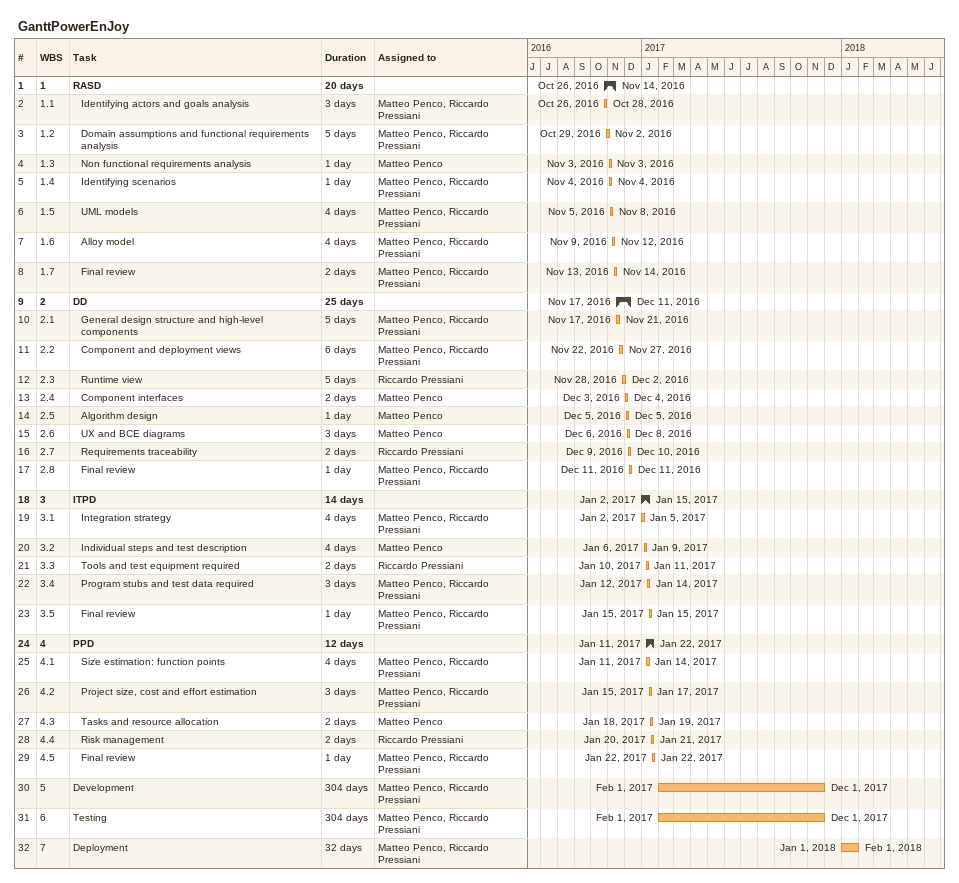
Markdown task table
GanttPowerEnJoy

| ID | WBS | Task | Duration | Start | Finish | Resources |
|---|---|---|---|---|---|---|
| 1 | 1 | **RASD** | 20d | 2016-10-26 | 2016-11-14 |  |
| 2 | 1.1 | Identifying actors and goals analysis | 3d | 2016-10-26 | 2016-10-28 | Matteo Penco, Riccardo Pressiani |
| 3 | 1.2 | Domain assumptions and functional requirements analysis | 5d | 2016-10-29 | 2016-11-02 | Matteo Penco, Riccardo Pressiani |
| 4 | 1.3 | Non functional requirements analysis | 1d | 2016-11-03 | 2016-11-03 | Matteo Penco |
| 5 | 1.4 | Identifying scenarios | 1d | 2016-11-04 | 2016-11-04 | Matteo Penco, Riccardo Pressiani |
| 6 | 1.5 | UML models | 4d | 2016-11-05 | 2016-11-08 | Matteo Penco, Riccardo Pressiani |
| 7 | 1.6 | Alloy model | 4d | 2016-11-09 | 2016-11-12 | Matteo Penco, Riccardo Pressiani |
| 8 | 1.7 | Final review | 2d | 2016-11-13 | 2016-11-14 | Matteo Penco, Riccardo Pressiani |
| 9 | 2 | **DD** | 25d | 2016-11-17 | 2016-12-11 |  |
| 10 | 2.1 | General design structure and high-level components | 5d | 2016-11-17 | 2016-11-21 | Matteo Penco, Riccardo Pressiani |
| 11 | 2.2 | Component and deployment views | 6d | 2016-11-22 | 2016-11-27 | Matteo Penco, Riccardo Pressiani |
| 12 | 2.3 | Runtime view | 5d | 2016-11-28 | 2016-12-02 | Riccardo Pressiani |
| 13 | 2.4 | Component interfaces | 2d | 2016-12-03 | 2016-12-04 | Matteo Penco |
| 14 | 2.5 | Algorithm design | 1d | 2016-12-05 | 2016-12-05 | Matteo Penco |
| 15 | 2.6 | UX and BCE diagrams | 3d | 2016-12-06 | 2016-12-08 | Matteo Penco |
| 16 | 2.7 | Requirements traceability | 2d | 2016-12-09 | 2016-12-10 | Riccardo Pressiani |
| 17 | 2.8 | Final review | 1d | 2016-12-11 | 2016-12-11 | Matteo Penco, Riccardo Pressiani |
| 18 | 3 | **ITPD** | 14d | 2017-01-02 | 2017-01-15 |  |
| 19 | 3.1 | Integration strategy | 4d | 2017-01-02 | 2017-01-05 | Matteo Penco, Riccardo Pressiani |
| 20 | 3.2 | Individual steps and test description | 4d | 2017-01-06 | 2017-01-09 | Matteo Penco |
| 21 | 3.3 | Tools and test equipment required | 2d | 2017-01-10 | 2017-01-11 | Riccardo Pressiani |
| 22 | 3.4 | Program stubs and test data required | 3d | 2017-01-12 | 2017-01-14 | Matteo Penco, Riccardo Pressiani |
| 23 | 3.5 | Final review | 1d | 2017-01-15 | 2017-01-15 | Matteo Penco, Riccardo Pressiani |
| 24 | 4 | **PPD** | 12d | 2017-01-11 | 2017-01-22 |  |
| 25 | 4.1 | Size estimation: function points | 4d | 2017-01-11 | 2017-01-14 | Matteo Penco, Riccardo Pressiani |
| 26 | 4.2 | Project size, cost and effort estimation | 3d | 2017-01-15 | 2017-01-17 | Matteo Penco, Riccardo Pressiani |
| 27 | 4.3 | Tasks and resource allocation | 2d | 2017-01-18 | 2017-01-19 | Matteo Penco |
| 28 | 4.4 | Risk management | 2d | 2017-01-20 | 2017-01-21 | Riccardo Pressiani |
| 29 | 4.5 | Final review | 1d | 2017-01-22 | 2017-01-22 | Matteo Penco, Riccardo Pressiani |
| 30 | 5 | Development | 304d | 2017-02-01 | 2017-12-01 | Matteo Penco, Riccardo Pressiani |
| 31 | 6 | Testing | 304d | 2017-02-01 | 2017-12-01 | Matteo Penco, Riccardo Pressiani |
| 32 | 7 | Deployment | 32d | 2018-01-01 | 2018-02-01 | Matteo Penco, Riccardo Pressiani |
